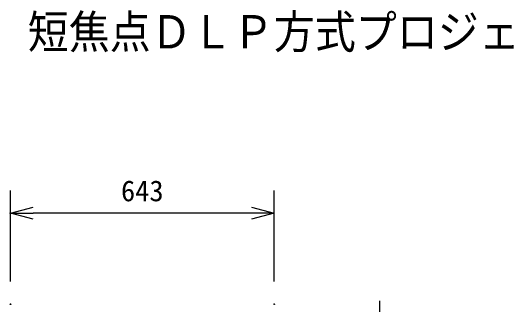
# Model space of a CAD drawing. Units: millimetres, scale not verified. Extents: x -62 to 63, y -56 to 57.
# Drawn here: x -37.04 to 7.36, y 30.86 to 56.76 of the extents above; entities that cross this region are included whole.
import ezdxf
from ezdxf.enums import TextEntityAlignment as Align

# ---------------------------------------------------------------- set-up
doc = ezdxf.new("R2010")
doc.units = ezdxf.units.MM
doc.header["$LTSCALE"] = 0.125
doc.header["$PDMODE"] = 32
doc.header["$PDSIZE"] = 0.0625
for name, color, linetype in [('0-0_0', 7, 'Continuous'), ('0-3_DEFPOINTS', 7, 'Continuous'), ('0-4_MOJI1', 7, 'Continuous'), ('0-6_SUNPO', 7, 'Continuous')]:
    doc.layers.add(name, color=color, linetype=linetype)
doc.styles.add('ＭＳ ゴシック', font='')
doc.styles.get('ＭＳ ゴシック').set_extended_font_data('MS Gothic')

# ---------------------------------------------------------------- blocks, each defined once
blk = doc.blocks.new('_OPEN30')
at = {"layer": '0-0_0'}
blk.add_line((0, 0), (-1, 0), dxfattribs=at)
blk.add_lwpolyline([(-1, 0.26795), (0, 0), (-1, -0.26795)], dxfattribs=at)
blk = doc.blocks.new('D13')
at = {"layer": '0-3_DEFPOINTS'}
for p in [(-34.9178, 38.1728), (-34.9178, 30.1728), (-11.7581, 30.1728)]:
    blk.add_point(p, dxfattribs=at)
at = {"layer": '0-6_SUNPO'}
for p, q in [((-34.9178, 32.1728), (-34.9178, 40.1728)), ((-11.7581, 32.1728), (-11.7581, 40.1728)), ((-13.7581, 38.1728), (-32.9178, 38.1728))]:
    blk.add_line(p, q, dxfattribs=at)
at = {"layer": '0-6_SUNPO', "xscale": 2, "yscale": 2, "rotation": 180}
blk.add_blockref('_OPEN30', (-34.9178, 38.1728), dxfattribs=at)
at = {"layer": '0-6_SUNPO', "xscale": 2, "yscale": 2}
blk.add_blockref('_OPEN30', (-11.7581, 38.1728), dxfattribs=at)
at = {"layer": '0-6_SUNPO', "style": 'ＭＳ ゴシック'}
blk.add_text('643', height=1.833, dxfattribs=at).set_placement((-25.213, 38.6728), align=Align.BOTTOM_LEFT)
blk = doc.blocks.new('D12')
at = {"layer": '0-3_DEFPOINTS'}
for p in [(-10.493, 21.3072), (-2.493, 21.3072), (-10.493, 17.9057)]:
    blk.add_point(p, dxfattribs=at)
at = {"layer": '0-6_SUNPO'}
for p, q in [((-2.493, 23.3072), (-2.493, 30.4738)), ((-8.493, 21.3072), (-0.493, 21.3072)), ((-2.493, 17.9057), (-2.493, 21.3072)), ((-8.493, 17.9057), (-0.493, 17.9057)), ((-2.493, 15.9057), (-2.493, 13.9057))]:
    blk.add_line(p, q, dxfattribs=at)
at = {"layer": '0-6_SUNPO', "xscale": 2, "yscale": 2}
for p, rotation in [((-2.493, 21.3072), 270), ((-2.493, 17.9057), 90)]:
    blk.add_blockref('_OPEN30', p, dxfattribs=dict(at, rotation=rotation))
at = {"layer": '0-6_SUNPO', "style": 'ＭＳ ゴシック'}
blk.add_text('70', height=1.833, rotation=90, dxfattribs=at).set_placement((-2.993, 26.6405), align=Align.BOTTOM_LEFT)

msp = doc.modelspace()

# ---------------------------------------------------------------- block references
at = {"layer": '0-6_SUNPO'}
for name in ['D13', 'D12']:
    msp.add_blockref(name, (-2.0917, 0.7432), dxfattribs=at)

# ---------------------------------------------------------------- texts
at = {"layer": '0-4_MOJI1', "style": 'ＭＳ ゴシック', "width": 0.9}
msp.add_text('短焦点ＤＬＰ方式プロジェクター壁掛け金具付', height=2.933, dxfattribs=at).set_placement((-35.4952, 52.5089), align=Align.BOTTOM_LEFT)

doc.saveas('drawing.dxf')
